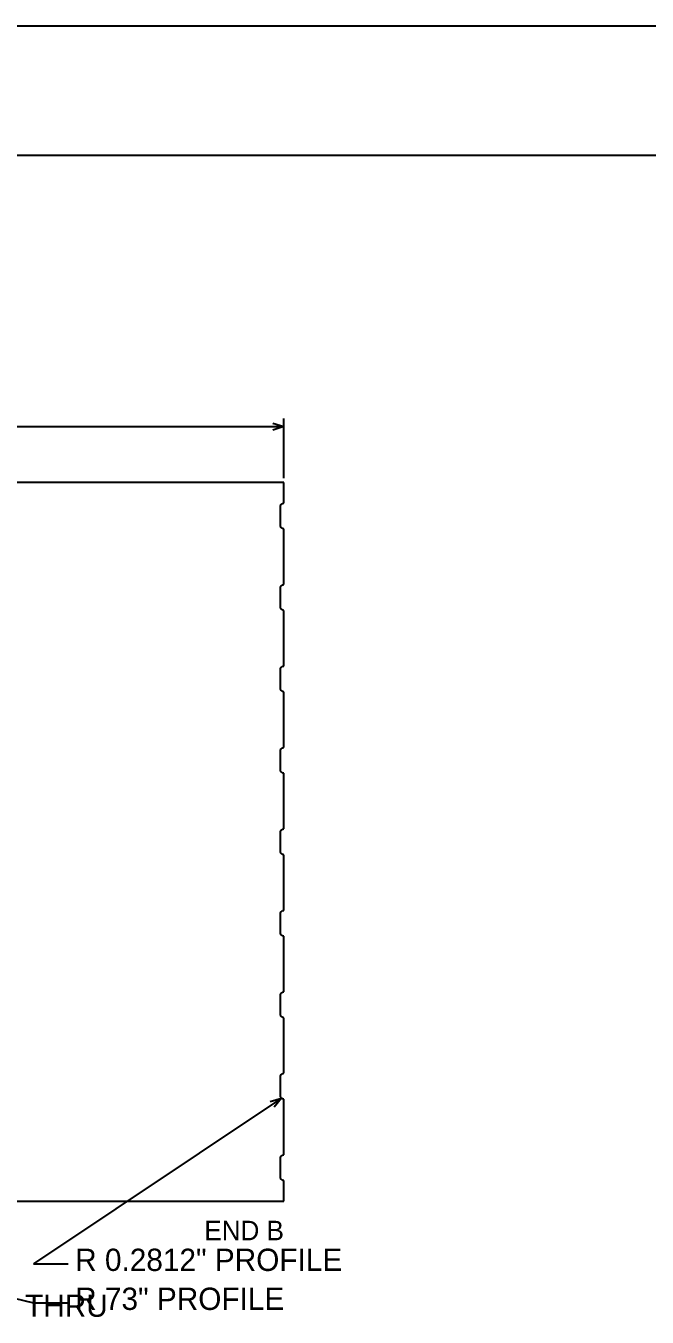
# Model space of a CAD drawing. Header units: inches. Extents: x 4 to 268, y 4 to 172.
# Drawn here: x 76.7 to 126.3, y 69.2 to 172.2 of the extents above; entities that cross this region are included whole.
import ezdxf
from ezdxf.enums import TextEntityAlignment as Align

# ---------------------------------------------------------------- set-up
doc = ezdxf.new("R2010")
doc.units = ezdxf.units.IN
doc.header["$MEASUREMENT"] = 0

msp = doc.modelspace()

# ---------------------------------------------------------------- linework, layer by layer
at = {"layer": 'ANNOTATION'}
for p, q in [((31.6, 140.24), (97.29, 140.24)), ((96.4, 140.51), (97.29, 140.24)), ((97.29, 140.24), (96.4, 139.96)), ((97.29, 136.13), (97.29, 140.9)), ((97.09, 86.66), (77.29, 73.43)), ((96.2, 86.4), (97.09, 86.66)), ((97.09, 86.66), (96.5, 85.94)), ((31.66, 81.27), (77.29, 70.32)), ((77.29, 73.43), (80.07, 73.43)), ((77.29, 70.32), (80.07, 70.32))]:
    msp.add_line(p, q, dxfattribs=at)
at = {"layer": 'OUTLINE'}
for p, q in [((3.78, 172.22), (268.22, 172.22)), ((3.78, 161.89), (268.22, 161.89)), ((97.29, 135.79), (31.82, 135.79)), ((97.29, 134.14), (97.29, 135.79)), ((97.02, 133.95), (97.02, 133.96)), ((97.02, 133.96), (97.03, 133.96)), ((97.03, 133.98), (97.04, 133.99)), ((97.03, 133.97), (97.03, 133.98)), ((97.03, 133.98), (97.03, 133.98)), ((97.03, 133.96), (97.03, 133.97)), ((97.04, 134), (97.05, 134.01)), ((97.04, 133.99), (97.04, 134)), ((97.04, 133.99), (97.04, 133.99)), ((97.05, 134.01), (97.05, 134.02)), ((97.05, 134.02), (97.06, 134.02)), ((97.05, 134.01), (97.05, 134.01)), ((97.06, 134.02), (97.06, 134.03)), ((97.06, 134.03), (97.07, 134.03)), ((97.07, 134.03), (97.07, 134.04)), ((97.07, 134.04), (97.08, 134.04)), ((97.08, 134.05), (97.08, 134.06)), ((97.08, 134.06), (97.09, 134.06)), ((97.08, 134.04), (97.08, 134.05)), ((97.09, 134.06), (97.1, 134.07)), ((97.09, 134.06), (97.09, 134.06)), ((97.1, 134.07), (97.11, 134.08)), ((97.1, 134.07), (97.1, 134.07)), ((97.11, 134.08), (97.12, 134.08)), ((97.12, 134.08), (97.12, 134.09)), ((97.12, 134.09), (97.13, 134.09)), ((97.13, 134.09), (97.14, 134.1)), ((97.13, 134.09), (97.13, 134.09)), ((97.14, 134.1), (97.15, 134.11)), ((97.14, 134.1), (97.14, 134.1)), ((97.15, 134.11), (97.16, 134.11)), ((97.16, 134.11), (97.17, 134.12)), ((97.16, 134.11), (97.16, 134.11)), ((97.17, 134.12), (97.17, 134.12)), ((97.17, 134.12), (97.18, 134.12)), ((97.18, 134.12), (97.19, 134.12)), ((97.19, 134.12), (97.19, 134.13)), ((97.19, 134.13), (97.2, 134.13)), ((97.2, 134.13), (97.21, 134.13)), ((97.21, 134.13), (97.21, 134.13)), ((97.21, 134.13), (97.22, 134.13)), ((97.22, 134.13), (97.23, 134.14)), ((97.23, 134.14), (97.23, 134.14)), ((97.23, 134.14), (97.24, 134.14)), ((97.24, 134.14), (97.25, 134.14)), ((97.25, 134.14), (97.25, 134.14)), ((97.25, 134.14), (97.26, 134.14)), ((97.26, 134.14), (97.27, 134.14)), ((97.27, 134.14), (97.27, 134.14)), ((97.27, 134.14), (97.28, 134.14)), ((97.28, 134.14), (97.29, 134.14)), ((97.01, 133.92), (97.02, 133.93)), ((97.01, 133.91), (97.01, 133.92)), ((97.01, 133.92), (97.01, 133.92)), ((97.01, 133.9), (97.01, 133.91)), ((97.01, 133.89), (97.01, 133.9)), ((97.01, 133.9), (97.01, 133.9)), ((97.01, 133.88), (97.01, 133.89)), ((97.01, 133.87), (97.01, 133.88)), ((97.01, 133.86), (97.01, 133.87)), ((97.01, 133.87), (97.01, 133.87)), ((97.01, 132.36), (97.01, 133.86)), ((97.02, 133.94), (97.02, 133.95)), ((97.02, 133.93), (97.02, 133.94)), ((97.02, 133.94), (97.02, 133.94)), ((97.01, 132.35), (97.01, 132.36)), ((97.01, 132.34), (97.01, 132.35)), ((97.01, 132.35), (97.01, 132.35)), ((97.01, 132.33), (97.01, 132.34)), ((97.01, 132.32), (97.01, 132.33)), ((97.01, 132.33), (97.01, 132.33)), ((97.01, 132.31), (97.01, 132.32)), ((97.01, 132.3), (97.01, 132.31)), ((97.01, 132.31), (97.01, 132.31)), ((97.02, 132.29), (97.01, 132.3)), ((97.02, 132.28), (97.02, 132.29)), ((97.02, 132.29), (97.02, 132.29)), ((97.02, 132.27), (97.02, 132.28)), ((97.03, 132.26), (97.02, 132.27)), ((97.02, 132.27), (97.02, 132.27)), ((97.03, 132.25), (97.03, 132.26)), ((97.03, 132.24), (97.03, 132.25)), ((97.03, 132.25), (97.03, 132.25)), ((97.04, 132.23), (97.03, 132.24)), ((97.04, 132.22), (97.04, 132.23)), ((97.04, 132.23), (97.04, 132.23)), ((97.05, 132.22), (97.04, 132.22)), ((97.05, 132.21), (97.05, 132.22)), ((97.05, 132.2), (97.05, 132.21)), ((97.06, 132.2), (97.05, 132.2)), ((97.06, 132.19), (97.06, 132.2)), ((97.07, 132.19), (97.06, 132.19)), ((97.07, 132.18), (97.07, 132.19)), ((97.08, 132.18), (97.07, 132.18)), ((97.08, 132.17), (97.08, 132.18)), ((97.09, 132.16), (97.08, 132.17)), ((97.08, 132.17), (97.08, 132.17)), ((97.1, 132.15), (97.09, 132.16)), ((97.09, 132.16), (97.09, 132.16)), ((97.11, 132.14), (97.1, 132.15)), ((97.1, 132.15), (97.1, 132.15)), ((97.12, 132.14), (97.11, 132.14)), ((97.13, 132.13), (97.12, 132.14)), ((97.12, 132.14), (97.12, 132.14)), ((97.14, 132.12), (97.13, 132.13)), ((97.13, 132.13), (97.13, 132.13)), ((97.15, 132.12), (97.14, 132.12)), ((97.14, 132.12), (97.14, 132.12)), ((97.16, 132.11), (97.15, 132.12)), ((97.17, 132.11), (97.16, 132.11)), ((97.16, 132.11), (97.16, 132.11)), ((97.17, 132.1), (97.17, 132.11)), ((97.18, 132.1), (97.17, 132.1)), ((97.19, 132.1), (97.18, 132.1)), ((97.2, 132.09), (97.19, 132.1)), ((97.19, 132.1), (97.19, 132.1)), ((97.21, 132.09), (97.2, 132.09)), ((97.22, 132.09), (97.21, 132.09)), ((97.21, 132.09), (97.21, 132.09)), ((97.23, 132.09), (97.22, 132.09)), ((97.24, 132.08), (97.23, 132.09)), ((97.23, 132.09), (97.23, 132.09)), ((97.25, 132.08), (97.24, 132.08)), ((97.26, 132.08), (97.25, 132.08)), ((97.25, 132.08), (97.25, 132.08)), ((97.27, 132.08), (97.26, 132.08)), ((97.28, 132.08), (97.27, 132.08)), ((97.27, 132.08), (97.27, 132.08)), ((97.29, 132.08), (97.28, 132.08)), ((97.29, 127.64), (97.29, 132.08)), ((97.01, 127.42), (97.02, 127.43)), ((97.01, 127.41), (97.01, 127.42)), ((97.01, 127.42), (97.01, 127.42)), ((97.01, 127.4), (97.01, 127.41)), ((97.01, 127.39), (97.01, 127.4)), ((97.01, 127.4), (97.01, 127.4)), ((97.01, 127.38), (97.01, 127.39)), ((97.01, 127.37), (97.01, 127.38)), ((97.01, 127.36), (97.01, 127.37)), ((97.01, 127.37), (97.01, 127.37)), ((97.01, 125.86), (97.01, 127.36)), ((97.02, 127.45), (97.02, 127.46)), ((97.02, 127.46), (97.03, 127.46)), ((97.02, 127.44), (97.02, 127.45)), ((97.02, 127.43), (97.02, 127.44)), ((97.02, 127.44), (97.02, 127.44)), ((97.03, 127.48), (97.04, 127.49)), ((97.03, 127.47), (97.03, 127.48)), ((97.03, 127.48), (97.03, 127.48)), ((97.03, 127.46), (97.03, 127.47)), ((97.04, 127.5), (97.05, 127.51)), ((97.04, 127.49), (97.04, 127.5)), ((97.04, 127.49), (97.04, 127.49)), ((97.05, 127.51), (97.05, 127.52)), ((97.05, 127.52), (97.06, 127.52)), ((97.05, 127.51), (97.05, 127.51)), ((97.06, 127.52), (97.06, 127.53)), ((97.06, 127.53), (97.07, 127.53)), ((97.07, 127.53), (97.07, 127.54)), ((97.07, 127.54), (97.08, 127.54)), ((97.08, 127.55), (97.08, 127.56)), ((97.08, 127.56), (97.09, 127.56)), ((97.08, 127.54), (97.08, 127.55)), ((97.09, 127.56), (97.1, 127.57)), ((97.09, 127.56), (97.09, 127.56)), ((97.1, 127.57), (97.11, 127.58)), ((97.1, 127.57), (97.1, 127.57)), ((97.11, 127.58), (97.12, 127.58)), ((97.12, 127.58), (97.12, 127.59)), ((97.12, 127.59), (97.13, 127.59)), ((97.13, 127.59), (97.14, 127.6)), ((97.13, 127.59), (97.13, 127.59)), ((97.14, 127.6), (97.15, 127.61)), ((97.14, 127.6), (97.14, 127.6)), ((97.15, 127.61), (97.16, 127.61)), ((97.16, 127.61), (97.17, 127.62)), ((97.16, 127.61), (97.16, 127.61)), ((97.17, 127.62), (97.17, 127.62)), ((97.17, 127.62), (97.18, 127.62)), ((97.18, 127.62), (97.19, 127.62)), ((97.19, 127.62), (97.19, 127.63)), ((97.19, 127.63), (97.2, 127.63)), ((97.2, 127.63), (97.21, 127.63)), ((97.21, 127.63), (97.21, 127.63)), ((97.21, 127.63), (97.22, 127.63)), ((97.22, 127.63), (97.23, 127.64)), ((97.23, 127.64), (97.23, 127.64)), ((97.23, 127.64), (97.24, 127.64)), ((97.24, 127.64), (97.25, 127.64)), ((97.25, 127.64), (97.25, 127.64)), ((97.25, 127.64), (97.26, 127.64)), ((97.26, 127.64), (97.27, 127.64)), ((97.27, 127.64), (97.27, 127.64)), ((97.27, 127.64), (97.28, 127.64)), ((97.28, 127.64), (97.29, 127.64)), ((97.01, 125.85), (97.01, 125.86)), ((97.01, 125.84), (97.01, 125.85)), ((97.01, 125.85), (97.01, 125.85)), ((97.01, 125.83), (97.01, 125.84)), ((97.01, 125.82), (97.01, 125.83)), ((97.01, 125.83), (97.01, 125.83)), ((97.01, 125.81), (97.01, 125.82)), ((97.01, 125.8), (97.01, 125.81)), ((97.01, 125.81), (97.01, 125.81)), ((97.02, 125.79), (97.01, 125.8)), ((97.02, 125.78), (97.02, 125.79)), ((97.02, 125.79), (97.02, 125.79)), ((97.02, 125.77), (97.02, 125.78)), ((97.03, 125.76), (97.02, 125.77)), ((97.02, 125.77), (97.02, 125.77)), ((97.03, 125.75), (97.03, 125.76)), ((97.03, 125.74), (97.03, 125.75)), ((97.03, 125.75), (97.03, 125.75)), ((97.04, 125.73), (97.03, 125.74)), ((97.04, 125.72), (97.04, 125.73)), ((97.04, 125.73), (97.04, 125.73)), ((97.05, 125.72), (97.04, 125.72)), ((97.05, 125.71), (97.05, 125.72)), ((97.05, 125.7), (97.05, 125.71)), ((97.06, 125.7), (97.05, 125.7)), ((97.06, 125.69), (97.06, 125.7)), ((97.07, 125.69), (97.06, 125.69)), ((97.07, 125.68), (97.07, 125.69)), ((97.08, 125.68), (97.07, 125.68)), ((97.08, 125.67), (97.08, 125.68)), ((97.09, 125.66), (97.08, 125.67)), ((97.08, 125.67), (97.08, 125.67)), ((97.1, 125.65), (97.09, 125.66)), ((97.09, 125.66), (97.09, 125.66)), ((97.11, 125.64), (97.1, 125.65)), ((97.1, 125.65), (97.1, 125.65)), ((97.12, 125.64), (97.11, 125.64)), ((97.13, 125.63), (97.12, 125.64)), ((97.12, 125.64), (97.12, 125.64)), ((97.14, 125.62), (97.13, 125.63)), ((97.13, 125.63), (97.13, 125.63)), ((97.15, 125.62), (97.14, 125.62)), ((97.14, 125.62), (97.14, 125.62)), ((97.16, 125.61), (97.15, 125.62)), ((97.17, 125.61), (97.16, 125.61)), ((97.16, 125.61), (97.16, 125.61)), ((97.17, 125.6), (97.17, 125.61)), ((97.18, 125.6), (97.17, 125.6)), ((97.19, 125.6), (97.18, 125.6)), ((97.2, 125.59), (97.19, 125.6)), ((97.19, 125.6), (97.19, 125.6)), ((97.21, 125.59), (97.2, 125.59)), ((97.22, 125.59), (97.21, 125.59)), ((97.21, 125.59), (97.21, 125.59)), ((97.23, 125.59), (97.22, 125.59)), ((97.24, 125.58), (97.23, 125.59)), ((97.23, 125.59), (97.23, 125.59)), ((97.25, 125.58), (97.24, 125.58)), ((97.26, 125.58), (97.25, 125.58)), ((97.25, 125.58), (97.25, 125.58)), ((97.27, 125.58), (97.26, 125.58)), ((97.28, 125.58), (97.27, 125.58)), ((97.27, 125.58), (97.27, 125.58)), ((97.29, 125.58), (97.28, 125.58)), ((97.29, 121.14), (97.29, 125.58)), ((97.01, 120.92), (97.02, 120.93)), ((97.01, 120.91), (97.01, 120.92)), ((97.01, 120.92), (97.01, 120.92)), ((97.01, 120.9), (97.01, 120.91)), ((97.01, 120.89), (97.01, 120.9)), ((97.01, 120.9), (97.01, 120.9)), ((97.01, 120.88), (97.01, 120.89)), ((97.01, 120.87), (97.01, 120.88)), ((97.01, 120.86), (97.01, 120.87)), ((97.01, 120.87), (97.01, 120.87)), ((97.01, 119.36), (97.01, 120.86)), ((97.02, 120.95), (97.02, 120.96)), ((97.02, 120.96), (97.03, 120.96)), ((97.02, 120.94), (97.02, 120.95)), ((97.02, 120.93), (97.02, 120.94)), ((97.02, 120.94), (97.02, 120.94)), ((97.03, 120.98), (97.04, 120.99)), ((97.03, 120.97), (97.03, 120.98)), ((97.03, 120.98), (97.03, 120.98)), ((97.03, 120.96), (97.03, 120.97)), ((97.04, 121), (97.05, 121.01)), ((97.04, 120.99), (97.04, 121)), ((97.04, 120.99), (97.04, 120.99)), ((97.05, 121.01), (97.05, 121.02)), ((97.05, 121.02), (97.06, 121.02)), ((97.05, 121.01), (97.05, 121.01)), ((97.06, 121.02), (97.06, 121.03)), ((97.06, 121.03), (97.07, 121.03)), ((97.07, 121.03), (97.07, 121.04)), ((97.07, 121.04), (97.08, 121.04)), ((97.08, 121.05), (97.08, 121.06)), ((97.08, 121.06), (97.09, 121.06)), ((97.08, 121.04), (97.08, 121.05)), ((97.09, 121.06), (97.1, 121.07)), ((97.09, 121.06), (97.09, 121.06)), ((97.1, 121.07), (97.11, 121.08)), ((97.1, 121.07), (97.1, 121.07)), ((97.11, 121.08), (97.12, 121.08)), ((97.12, 121.08), (97.12, 121.09)), ((97.12, 121.09), (97.13, 121.09)), ((97.13, 121.09), (97.14, 121.1)), ((97.13, 121.09), (97.13, 121.09)), ((97.14, 121.1), (97.15, 121.11)), ((97.14, 121.1), (97.14, 121.1)), ((97.15, 121.11), (97.16, 121.11)), ((97.16, 121.11), (97.17, 121.12)), ((97.16, 121.11), (97.16, 121.11)), ((97.17, 121.12), (97.17, 121.12)), ((97.17, 121.12), (97.18, 121.12)), ((97.18, 121.12), (97.19, 121.12)), ((97.19, 121.12), (97.19, 121.13)), ((97.19, 121.13), (97.2, 121.13)), ((97.2, 121.13), (97.21, 121.13)), ((97.21, 121.13), (97.21, 121.13)), ((97.21, 121.13), (97.22, 121.13)), ((97.22, 121.13), (97.23, 121.14)), ((97.23, 121.14), (97.23, 121.14)), ((97.23, 121.14), (97.24, 121.14)), ((97.24, 121.14), (97.25, 121.14)), ((97.25, 121.14), (97.25, 121.14)), ((97.25, 121.14), (97.26, 121.14)), ((97.26, 121.14), (97.27, 121.14)), ((97.27, 121.14), (97.27, 121.14)), ((97.27, 121.14), (97.28, 121.14)), ((97.28, 121.14), (97.29, 121.14)), ((97.01, 119.35), (97.01, 119.36)), ((97.01, 119.34), (97.01, 119.35)), ((97.01, 119.35), (97.01, 119.35)), ((97.01, 119.33), (97.01, 119.34)), ((97.01, 119.32), (97.01, 119.33)), ((97.01, 119.33), (97.01, 119.33)), ((97.01, 119.31), (97.01, 119.32)), ((97.01, 119.3), (97.01, 119.31)), ((97.01, 119.31), (97.01, 119.31)), ((97.02, 119.29), (97.01, 119.3)), ((97.02, 119.28), (97.02, 119.29)), ((97.02, 119.29), (97.02, 119.29)), ((97.02, 119.27), (97.02, 119.28)), ((97.03, 119.26), (97.02, 119.27)), ((97.02, 119.27), (97.02, 119.27)), ((97.03, 119.25), (97.03, 119.26)), ((97.03, 119.24), (97.03, 119.25)), ((97.03, 119.25), (97.03, 119.25)), ((97.04, 119.23), (97.03, 119.24)), ((97.04, 119.22), (97.04, 119.23)), ((97.04, 119.23), (97.04, 119.23)), ((97.05, 119.22), (97.04, 119.22)), ((97.05, 119.21), (97.05, 119.22)), ((97.05, 119.2), (97.05, 119.21)), ((97.06, 119.2), (97.05, 119.2)), ((97.06, 119.19), (97.06, 119.2)), ((97.07, 119.19), (97.06, 119.19)), ((97.07, 119.18), (97.07, 119.19)), ((97.08, 119.18), (97.07, 119.18)), ((97.08, 119.17), (97.08, 119.18)), ((97.09, 119.16), (97.08, 119.17)), ((97.08, 119.17), (97.08, 119.17)), ((97.1, 119.15), (97.09, 119.16)), ((97.09, 119.16), (97.09, 119.16)), ((97.11, 119.14), (97.1, 119.15)), ((97.1, 119.15), (97.1, 119.15)), ((97.12, 119.14), (97.11, 119.14)), ((97.13, 119.13), (97.12, 119.14)), ((97.12, 119.14), (97.12, 119.14)), ((97.14, 119.12), (97.13, 119.13)), ((97.13, 119.13), (97.13, 119.13)), ((97.15, 119.12), (97.14, 119.12)), ((97.14, 119.12), (97.14, 119.12)), ((97.16, 119.11), (97.15, 119.12)), ((97.17, 119.11), (97.16, 119.11)), ((97.16, 119.11), (97.16, 119.11)), ((97.17, 119.1), (97.17, 119.11)), ((97.18, 119.1), (97.17, 119.1)), ((97.19, 119.1), (97.18, 119.1)), ((97.2, 119.09), (97.19, 119.1)), ((97.19, 119.1), (97.19, 119.1)), ((97.21, 119.09), (97.2, 119.09)), ((97.22, 119.09), (97.21, 119.09)), ((97.21, 119.09), (97.21, 119.09)), ((97.23, 119.09), (97.22, 119.09)), ((97.24, 119.08), (97.23, 119.09)), ((97.23, 119.09), (97.23, 119.09)), ((97.25, 119.08), (97.24, 119.08)), ((97.26, 119.08), (97.25, 119.08)), ((97.25, 119.08), (97.25, 119.08)), ((97.27, 119.08), (97.26, 119.08)), ((97.28, 119.08), (97.27, 119.08)), ((97.27, 119.08), (97.27, 119.08)), ((97.29, 119.08), (97.28, 119.08)), ((97.29, 114.64), (97.29, 119.08)), ((97.01, 114.42), (97.02, 114.43)), ((97.01, 114.41), (97.01, 114.42)), ((97.01, 114.42), (97.01, 114.42)), ((97.01, 114.4), (97.01, 114.41)), ((97.01, 114.39), (97.01, 114.4)), ((97.01, 114.4), (97.01, 114.4)), ((97.01, 114.38), (97.01, 114.39)), ((97.01, 114.37), (97.01, 114.38)), ((97.01, 114.37), (97.01, 114.37)), ((97.02, 114.45), (97.02, 114.46)), ((97.02, 114.46), (97.03, 114.46)), ((97.02, 114.44), (97.02, 114.45)), ((97.02, 114.43), (97.02, 114.44)), ((97.02, 114.44), (97.02, 114.44)), ((97.03, 114.48), (97.04, 114.49)), ((97.03, 114.47), (97.03, 114.48)), ((97.03, 114.48), (97.03, 114.48)), ((97.03, 114.46), (97.03, 114.47)), ((97.04, 114.5), (97.05, 114.51)), ((97.04, 114.49), (97.04, 114.5)), ((97.04, 114.49), (97.04, 114.49)), ((97.05, 114.51), (97.05, 114.52)), ((97.05, 114.52), (97.06, 114.52)), ((97.05, 114.51), (97.05, 114.51)), ((97.06, 114.52), (97.06, 114.53)), ((97.06, 114.53), (97.07, 114.53)), ((97.07, 114.53), (97.07, 114.54)), ((97.07, 114.54), (97.08, 114.54)), ((97.08, 114.55), (97.08, 114.56)), ((97.08, 114.56), (97.09, 114.56)), ((97.08, 114.54), (97.08, 114.55)), ((97.09, 114.56), (97.1, 114.57)), ((97.09, 114.56), (97.09, 114.56)), ((97.1, 114.57), (97.11, 114.58)), ((97.1, 114.57), (97.1, 114.57)), ((97.11, 114.58), (97.12, 114.58)), ((97.12, 114.58), (97.12, 114.59)), ((97.12, 114.59), (97.13, 114.59)), ((97.13, 114.59), (97.14, 114.6)), ((97.13, 114.59), (97.13, 114.59)), ((97.14, 114.6), (97.15, 114.61)), ((97.14, 114.6), (97.14, 114.6)), ((97.15, 114.61), (97.16, 114.61)), ((97.16, 114.61), (97.17, 114.62)), ((97.16, 114.61), (97.16, 114.61)), ((97.17, 114.62), (97.17, 114.62)), ((97.17, 114.62), (97.18, 114.62)), ((97.18, 114.62), (97.19, 114.62)), ((97.19, 114.62), (97.19, 114.63)), ((97.19, 114.63), (97.2, 114.63)), ((97.2, 114.63), (97.21, 114.63)), ((97.21, 114.63), (97.21, 114.63)), ((97.21, 114.63), (97.22, 114.63)), ((97.22, 114.63), (97.23, 114.64)), ((97.23, 114.64), (97.23, 114.64)), ((97.23, 114.64), (97.24, 114.64)), ((97.24, 114.64), (97.25, 114.64)), ((97.25, 114.64), (97.25, 114.64)), ((97.25, 114.64), (97.26, 114.64)), ((97.26, 114.64), (97.27, 114.64)), ((97.27, 114.64), (97.27, 114.64)), ((97.27, 114.64), (97.28, 114.64)), ((97.28, 114.64), (97.29, 114.64)), ((97.01, 114.36), (97.01, 114.37)), ((97.01, 112.86), (97.01, 114.36)), ((97.01, 112.85), (97.01, 112.86)), ((97.01, 112.84), (97.01, 112.85)), ((97.01, 112.85), (97.01, 112.85)), ((97.01, 112.83), (97.01, 112.84)), ((97.01, 112.82), (97.01, 112.83)), ((97.01, 112.83), (97.01, 112.83)), ((97.01, 112.81), (97.01, 112.82)), ((97.01, 112.8), (97.01, 112.81)), ((97.01, 112.81), (97.01, 112.81)), ((97.02, 112.79), (97.01, 112.8)), ((97.02, 112.78), (97.02, 112.79)), ((97.02, 112.79), (97.02, 112.79)), ((97.02, 112.77), (97.02, 112.78)), ((97.03, 112.76), (97.02, 112.77)), ((97.02, 112.77), (97.02, 112.77)), ((97.03, 112.75), (97.03, 112.76)), ((97.03, 112.74), (97.03, 112.75)), ((97.03, 112.75), (97.03, 112.75)), ((97.04, 112.73), (97.03, 112.74)), ((97.04, 112.72), (97.04, 112.73)), ((97.04, 112.73), (97.04, 112.73)), ((97.05, 112.72), (97.04, 112.72)), ((97.05, 112.71), (97.05, 112.72)), ((97.05, 112.7), (97.05, 112.71)), ((97.06, 112.7), (97.05, 112.7)), ((97.06, 112.69), (97.06, 112.7)), ((97.07, 112.69), (97.06, 112.69)), ((97.07, 112.68), (97.07, 112.69)), ((97.08, 112.68), (97.07, 112.68)), ((97.08, 112.67), (97.08, 112.68)), ((97.09, 112.66), (97.08, 112.67)), ((97.08, 112.67), (97.08, 112.67)), ((97.1, 112.65), (97.09, 112.66)), ((97.09, 112.66), (97.09, 112.66)), ((97.11, 112.64), (97.1, 112.65)), ((97.1, 112.65), (97.1, 112.65)), ((97.12, 112.64), (97.11, 112.64)), ((97.13, 112.63), (97.12, 112.64)), ((97.12, 112.64), (97.12, 112.64)), ((97.14, 112.62), (97.13, 112.63)), ((97.13, 112.63), (97.13, 112.63)), ((97.15, 112.62), (97.14, 112.62)), ((97.14, 112.62), (97.14, 112.62)), ((97.16, 112.61), (97.15, 112.62)), ((97.17, 112.61), (97.16, 112.61)), ((97.16, 112.61), (97.16, 112.61)), ((97.17, 112.6), (97.17, 112.61)), ((97.18, 112.6), (97.17, 112.6)), ((97.19, 112.6), (97.18, 112.6)), ((97.2, 112.59), (97.19, 112.6)), ((97.19, 112.6), (97.19, 112.6)), ((97.21, 112.59), (97.2, 112.59)), ((97.22, 112.59), (97.21, 112.59)), ((97.21, 112.59), (97.21, 112.59)), ((97.23, 112.59), (97.22, 112.59)), ((97.24, 112.58), (97.23, 112.59)), ((97.23, 112.59), (97.23, 112.59)), ((97.25, 112.58), (97.24, 112.58)), ((97.26, 112.58), (97.25, 112.58)), ((97.25, 112.58), (97.25, 112.58)), ((97.27, 112.58), (97.26, 112.58)), ((97.28, 112.58), (97.27, 112.58)), ((97.27, 112.58), (97.27, 112.58)), ((97.29, 112.58), (97.28, 112.58)), ((97.29, 108.14), (97.29, 112.58)), ((97.01, 107.92), (97.02, 107.93)), ((97.01, 107.91), (97.01, 107.92)), ((97.01, 107.92), (97.01, 107.92)), ((97.01, 107.9), (97.01, 107.91)), ((97.01, 107.89), (97.01, 107.9)), ((97.01, 107.9), (97.01, 107.9)), ((97.01, 107.88), (97.01, 107.89)), ((97.01, 107.87), (97.01, 107.88)), ((97.01, 107.86), (97.01, 107.87)), ((97.01, 107.87), (97.01, 107.87)), ((97.01, 106.36), (97.01, 107.86)), ((97.02, 107.95), (97.02, 107.96)), ((97.02, 107.96), (97.03, 107.96)), ((97.02, 107.94), (97.02, 107.95)), ((97.02, 107.93), (97.02, 107.94)), ((97.02, 107.94), (97.02, 107.94)), ((97.03, 107.98), (97.04, 107.99)), ((97.03, 107.97), (97.03, 107.98)), ((97.03, 107.98), (97.03, 107.98)), ((97.03, 107.96), (97.03, 107.97)), ((97.04, 108), (97.05, 108.01)), ((97.04, 107.99), (97.04, 108)), ((97.04, 107.99), (97.04, 107.99)), ((97.05, 108.01), (97.05, 108.02)), ((97.05, 108.02), (97.06, 108.02)), ((97.05, 108.01), (97.05, 108.01)), ((97.06, 108.02), (97.06, 108.03)), ((97.06, 108.03), (97.07, 108.03)), ((97.07, 108.03), (97.07, 108.04)), ((97.07, 108.04), (97.08, 108.04)), ((97.08, 108.05), (97.08, 108.06)), ((97.08, 108.06), (97.09, 108.06)), ((97.08, 108.04), (97.08, 108.05)), ((97.09, 108.06), (97.1, 108.07)), ((97.09, 108.06), (97.09, 108.06)), ((97.1, 108.07), (97.11, 108.08)), ((97.1, 108.07), (97.1, 108.07)), ((97.11, 108.08), (97.12, 108.08)), ((97.12, 108.08), (97.12, 108.09)), ((97.12, 108.09), (97.13, 108.09)), ((97.13, 108.09), (97.14, 108.1)), ((97.13, 108.09), (97.13, 108.09)), ((97.14, 108.1), (97.15, 108.11)), ((97.14, 108.1), (97.14, 108.1)), ((97.15, 108.11), (97.16, 108.11)), ((97.16, 108.11), (97.17, 108.12)), ((97.16, 108.11), (97.16, 108.11)), ((97.17, 108.12), (97.17, 108.12)), ((97.17, 108.12), (97.18, 108.12)), ((97.18, 108.12), (97.19, 108.12)), ((97.19, 108.12), (97.19, 108.13)), ((97.19, 108.13), (97.2, 108.13)), ((97.2, 108.13), (97.21, 108.13)), ((97.21, 108.13), (97.21, 108.13)), ((97.21, 108.13), (97.22, 108.13)), ((97.22, 108.13), (97.23, 108.14)), ((97.23, 108.14), (97.23, 108.14)), ((97.23, 108.14), (97.24, 108.14)), ((97.24, 108.14), (97.25, 108.14)), ((97.25, 108.14), (97.25, 108.14)), ((97.25, 108.14), (97.26, 108.14)), ((97.26, 108.14), (97.27, 108.14)), ((97.27, 108.14), (97.27, 108.14)), ((97.27, 108.14), (97.28, 108.14)), ((97.28, 108.14), (97.29, 108.14)), ((97.01, 106.35), (97.01, 106.36)), ((97.01, 106.34), (97.01, 106.35)), ((97.01, 106.35), (97.01, 106.35)), ((97.01, 106.33), (97.01, 106.34)), ((97.01, 106.32), (97.01, 106.33)), ((97.01, 106.33), (97.01, 106.33)), ((97.01, 106.31), (97.01, 106.32)), ((97.01, 106.3), (97.01, 106.31)), ((97.01, 106.31), (97.01, 106.31)), ((97.02, 106.29), (97.01, 106.3)), ((97.02, 106.28), (97.02, 106.29)), ((97.02, 106.29), (97.02, 106.29)), ((97.02, 106.27), (97.02, 106.28)), ((97.03, 106.26), (97.02, 106.27)), ((97.02, 106.27), (97.02, 106.27)), ((97.03, 106.25), (97.03, 106.26)), ((97.03, 106.24), (97.03, 106.25)), ((97.03, 106.25), (97.03, 106.25)), ((97.04, 106.23), (97.03, 106.24)), ((97.04, 106.22), (97.04, 106.23)), ((97.04, 106.23), (97.04, 106.23)), ((97.05, 106.22), (97.04, 106.22)), ((97.05, 106.21), (97.05, 106.22)), ((97.05, 106.2), (97.05, 106.21)), ((97.06, 106.2), (97.05, 106.2)), ((97.06, 106.19), (97.06, 106.2)), ((97.07, 106.19), (97.06, 106.19)), ((97.07, 106.18), (97.07, 106.19)), ((97.08, 106.18), (97.07, 106.18)), ((97.08, 106.17), (97.08, 106.18)), ((97.09, 106.16), (97.08, 106.17)), ((97.08, 106.17), (97.08, 106.17)), ((97.1, 106.15), (97.09, 106.16)), ((97.09, 106.16), (97.09, 106.16)), ((97.11, 106.14), (97.1, 106.15)), ((97.1, 106.15), (97.1, 106.15)), ((97.12, 106.14), (97.11, 106.14)), ((97.13, 106.13), (97.12, 106.14)), ((97.12, 106.14), (97.12, 106.14)), ((97.14, 106.12), (97.13, 106.13)), ((97.13, 106.13), (97.13, 106.13)), ((97.15, 106.12), (97.14, 106.12)), ((97.14, 106.12), (97.14, 106.12)), ((97.16, 106.11), (97.15, 106.12)), ((97.17, 106.11), (97.16, 106.11)), ((97.16, 106.11), (97.16, 106.11)), ((97.17, 106.1), (97.17, 106.11)), ((97.18, 106.1), (97.17, 106.1)), ((97.19, 106.1), (97.18, 106.1)), ((97.2, 106.09), (97.19, 106.1)), ((97.19, 106.1), (97.19, 106.1)), ((97.21, 106.09), (97.2, 106.09)), ((97.22, 106.09), (97.21, 106.09)), ((97.21, 106.09), (97.21, 106.09)), ((97.23, 106.09), (97.22, 106.09)), ((97.24, 106.08), (97.23, 106.09)), ((97.23, 106.09), (97.23, 106.09)), ((97.25, 106.08), (97.24, 106.08)), ((97.26, 106.08), (97.25, 106.08)), ((97.25, 106.08), (97.25, 106.08)), ((97.27, 106.08), (97.26, 106.08)), ((97.28, 106.08), (97.27, 106.08)), ((97.27, 106.08), (97.27, 106.08)), ((97.29, 106.08), (97.28, 106.08)), ((97.29, 101.64), (97.29, 106.08)), ((97.01, 101.42), (97.02, 101.43)), ((97.01, 101.41), (97.01, 101.42)), ((97.01, 101.42), (97.01, 101.42)), ((97.01, 101.4), (97.01, 101.41)), ((97.01, 101.39), (97.01, 101.4)), ((97.01, 101.4), (97.01, 101.4)), ((97.01, 101.38), (97.01, 101.39)), ((97.01, 101.37), (97.01, 101.38)), ((97.01, 101.36), (97.01, 101.37)), ((97.01, 101.37), (97.01, 101.37)), ((97.01, 99.86), (97.01, 101.36)), ((97.02, 101.45), (97.02, 101.46)), ((97.02, 101.46), (97.03, 101.46)), ((97.02, 101.44), (97.02, 101.45)), ((97.02, 101.43), (97.02, 101.44)), ((97.02, 101.44), (97.02, 101.44)), ((97.03, 101.48), (97.04, 101.49)), ((97.03, 101.47), (97.03, 101.48)), ((97.03, 101.48), (97.03, 101.48)), ((97.03, 101.46), (97.03, 101.47)), ((97.04, 101.5), (97.05, 101.51)), ((97.04, 101.49), (97.04, 101.5)), ((97.04, 101.49), (97.04, 101.49)), ((97.05, 101.51), (97.05, 101.52)), ((97.05, 101.52), (97.06, 101.52)), ((97.05, 101.51), (97.05, 101.51)), ((97.06, 101.52), (97.06, 101.53)), ((97.06, 101.53), (97.07, 101.53)), ((97.07, 101.53), (97.07, 101.54)), ((97.07, 101.54), (97.08, 101.54)), ((97.08, 101.55), (97.08, 101.56)), ((97.08, 101.56), (97.09, 101.56)), ((97.08, 101.54), (97.08, 101.55)), ((97.09, 101.56), (97.1, 101.57)), ((97.09, 101.56), (97.09, 101.56)), ((97.1, 101.57), (97.11, 101.58)), ((97.1, 101.57), (97.1, 101.57)), ((97.11, 101.58), (97.12, 101.58)), ((97.12, 101.58), (97.12, 101.59)), ((97.12, 101.59), (97.13, 101.59)), ((97.13, 101.59), (97.14, 101.6)), ((97.13, 101.59), (97.13, 101.59)), ((97.14, 101.6), (97.15, 101.61)), ((97.14, 101.6), (97.14, 101.6)), ((97.15, 101.61), (97.16, 101.61)), ((97.16, 101.61), (97.17, 101.62)), ((97.16, 101.61), (97.16, 101.61)), ((97.17, 101.62), (97.17, 101.62)), ((97.17, 101.62), (97.18, 101.62)), ((97.18, 101.62), (97.19, 101.62)), ((97.19, 101.62), (97.19, 101.63)), ((97.19, 101.63), (97.2, 101.63)), ((97.2, 101.63), (97.21, 101.63)), ((97.21, 101.63), (97.21, 101.63)), ((97.21, 101.63), (97.22, 101.63)), ((97.22, 101.63), (97.23, 101.64)), ((97.23, 101.64), (97.23, 101.64)), ((97.23, 101.64), (97.24, 101.64)), ((97.24, 101.64), (97.25, 101.64)), ((97.25, 101.64), (97.25, 101.64)), ((97.25, 101.64), (97.26, 101.64)), ((97.26, 101.64), (97.27, 101.64)), ((97.27, 101.64), (97.27, 101.64)), ((97.27, 101.64), (97.28, 101.64)), ((97.28, 101.64), (97.29, 101.64)), ((97.01, 99.85), (97.01, 99.86)), ((97.01, 99.84), (97.01, 99.85)), ((97.01, 99.85), (97.01, 99.85)), ((97.01, 99.83), (97.01, 99.84)), ((97.01, 99.82), (97.01, 99.83)), ((97.01, 99.83), (97.01, 99.83)), ((97.01, 99.81), (97.01, 99.82)), ((97.01, 99.8), (97.01, 99.81)), ((97.01, 99.81), (97.01, 99.81)), ((97.02, 99.79), (97.01, 99.8)), ((97.02, 99.78), (97.02, 99.79)), ((97.02, 99.79), (97.02, 99.79)), ((97.02, 99.77), (97.02, 99.78)), ((97.03, 99.76), (97.02, 99.77)), ((97.02, 99.77), (97.02, 99.77)), ((97.03, 99.75), (97.03, 99.76)), ((97.03, 99.74), (97.03, 99.75)), ((97.03, 99.75), (97.03, 99.75)), ((97.04, 99.73), (97.03, 99.74)), ((97.04, 99.72), (97.04, 99.73)), ((97.04, 99.73), (97.04, 99.73)), ((97.05, 99.72), (97.04, 99.72)), ((97.05, 99.71), (97.05, 99.72)), ((97.05, 99.7), (97.05, 99.71)), ((97.06, 99.7), (97.05, 99.7)), ((97.06, 99.69), (97.06, 99.7)), ((97.07, 99.69), (97.06, 99.69)), ((97.07, 99.68), (97.07, 99.69)), ((97.08, 99.68), (97.07, 99.68)), ((97.08, 99.67), (97.08, 99.68)), ((97.09, 99.66), (97.08, 99.67)), ((97.08, 99.67), (97.08, 99.67)), ((97.1, 99.65), (97.09, 99.66)), ((97.09, 99.66), (97.09, 99.66)), ((97.11, 99.64), (97.1, 99.65)), ((97.1, 99.65), (97.1, 99.65)), ((97.12, 99.64), (97.11, 99.64)), ((97.13, 99.63), (97.12, 99.64)), ((97.12, 99.64), (97.12, 99.64)), ((97.14, 99.62), (97.13, 99.63)), ((97.13, 99.63), (97.13, 99.63)), ((97.15, 99.62), (97.14, 99.62)), ((97.14, 99.62), (97.14, 99.62)), ((97.16, 99.61), (97.15, 99.62)), ((97.17, 99.61), (97.16, 99.61)), ((97.16, 99.61), (97.16, 99.61)), ((97.17, 99.6), (97.17, 99.61)), ((97.18, 99.6), (97.17, 99.6)), ((97.19, 99.6), (97.18, 99.6)), ((97.2, 99.59), (97.19, 99.6)), ((97.19, 99.6), (97.19, 99.6)), ((97.21, 99.59), (97.2, 99.59)), ((97.22, 99.59), (97.21, 99.59)), ((97.21, 99.59), (97.21, 99.59)), ((97.23, 99.59), (97.22, 99.59)), ((97.24, 99.58), (97.23, 99.59)), ((97.23, 99.59), (97.23, 99.59)), ((97.25, 99.58), (97.24, 99.58)), ((97.26, 99.58), (97.25, 99.58)), ((97.25, 99.58), (97.25, 99.58)), ((97.27, 99.58), (97.26, 99.58)), ((97.28, 99.58), (97.27, 99.58)), ((97.27, 99.58), (97.27, 99.58)), ((97.29, 99.58), (97.28, 99.58)), ((97.29, 95.14), (97.29, 99.58)), ((97.01, 94.92), (97.02, 94.93)), ((97.01, 94.91), (97.01, 94.92)), ((97.01, 94.92), (97.01, 94.92)), ((97.01, 94.9), (97.01, 94.91)), ((97.01, 94.89), (97.01, 94.9)), ((97.01, 94.9), (97.01, 94.9)), ((97.01, 94.88), (97.01, 94.89)), ((97.01, 94.87), (97.01, 94.88)), ((97.01, 94.86), (97.01, 94.87)), ((97.01, 94.87), (97.01, 94.87)), ((97.01, 93.36), (97.01, 94.86)), ((97.02, 94.95), (97.02, 94.96)), ((97.02, 94.96), (97.03, 94.96)), ((97.02, 94.94), (97.02, 94.95)), ((97.02, 94.93), (97.02, 94.94)), ((97.02, 94.94), (97.02, 94.94)), ((97.03, 94.98), (97.04, 94.99)), ((97.03, 94.97), (97.03, 94.98)), ((97.03, 94.98), (97.03, 94.98)), ((97.03, 94.96), (97.03, 94.97)), ((97.04, 95), (97.05, 95.01)), ((97.04, 94.99), (97.04, 95)), ((97.04, 94.99), (97.04, 94.99)), ((97.05, 95.01), (97.05, 95.02)), ((97.05, 95.02), (97.06, 95.02)), ((97.05, 95.01), (97.05, 95.01)), ((97.06, 95.02), (97.06, 95.03)), ((97.06, 95.03), (97.07, 95.03)), ((97.07, 95.03), (97.07, 95.04)), ((97.07, 95.04), (97.08, 95.04)), ((97.08, 95.05), (97.08, 95.06)), ((97.08, 95.06), (97.09, 95.06)), ((97.08, 95.04), (97.08, 95.05)), ((97.09, 95.06), (97.1, 95.07)), ((97.09, 95.06), (97.09, 95.06)), ((97.1, 95.07), (97.11, 95.08)), ((97.1, 95.07), (97.1, 95.07)), ((97.11, 95.08), (97.12, 95.08)), ((97.12, 95.08), (97.12, 95.09)), ((97.12, 95.09), (97.13, 95.09)), ((97.13, 95.09), (97.14, 95.1)), ((97.13, 95.09), (97.13, 95.09)), ((97.14, 95.1), (97.15, 95.11)), ((97.14, 95.1), (97.14, 95.1)), ((97.15, 95.11), (97.16, 95.11)), ((97.16, 95.11), (97.17, 95.12)), ((97.16, 95.11), (97.16, 95.11)), ((97.17, 95.12), (97.17, 95.12)), ((97.17, 95.12), (97.18, 95.12)), ((97.18, 95.12), (97.19, 95.12)), ((97.19, 95.12), (97.19, 95.13)), ((97.19, 95.13), (97.2, 95.13)), ((97.2, 95.13), (97.21, 95.13)), ((97.21, 95.13), (97.21, 95.13)), ((97.21, 95.13), (97.22, 95.13)), ((97.22, 95.13), (97.23, 95.14)), ((97.23, 95.14), (97.23, 95.14)), ((97.23, 95.14), (97.24, 95.14)), ((97.24, 95.14), (97.25, 95.14)), ((97.25, 95.14), (97.25, 95.14)), ((97.25, 95.14), (97.26, 95.14)), ((97.26, 95.14), (97.27, 95.14)), ((97.27, 95.14), (97.27, 95.14)), ((97.27, 95.14), (97.28, 95.14)), ((97.28, 95.14), (97.29, 95.14)), ((97.01, 93.35), (97.01, 93.36)), ((97.01, 93.34), (97.01, 93.35)), ((97.01, 93.35), (97.01, 93.35)), ((97.01, 93.33), (97.01, 93.34)), ((97.01, 93.32), (97.01, 93.33)), ((97.01, 93.33), (97.01, 93.33)), ((97.01, 93.31), (97.01, 93.32)), ((97.01, 93.3), (97.01, 93.31)), ((97.01, 93.31), (97.01, 93.31)), ((97.02, 93.29), (97.01, 93.3)), ((97.02, 93.28), (97.02, 93.29)), ((97.02, 93.29), (97.02, 93.29)), ((97.02, 93.27), (97.02, 93.28)), ((97.03, 93.26), (97.02, 93.27)), ((97.02, 93.27), (97.02, 93.27)), ((97.03, 93.25), (97.03, 93.26)), ((97.03, 93.24), (97.03, 93.25)), ((97.03, 93.25), (97.03, 93.25)), ((97.04, 93.23), (97.03, 93.24)), ((97.04, 93.22), (97.04, 93.23)), ((97.04, 93.23), (97.04, 93.23)), ((97.05, 93.22), (97.04, 93.22)), ((97.05, 93.21), (97.05, 93.22)), ((97.05, 93.2), (97.05, 93.21)), ((97.06, 93.2), (97.05, 93.2)), ((97.06, 93.19), (97.06, 93.2)), ((97.07, 93.19), (97.06, 93.19)), ((97.07, 93.18), (97.07, 93.19)), ((97.08, 93.18), (97.07, 93.18)), ((97.08, 93.17), (97.08, 93.18)), ((97.09, 93.16), (97.08, 93.17)), ((97.08, 93.17), (97.08, 93.17)), ((97.1, 93.15), (97.09, 93.16)), ((97.09, 93.16), (97.09, 93.16)), ((97.11, 93.14), (97.1, 93.15)), ((97.1, 93.15), (97.1, 93.15)), ((97.12, 93.14), (97.11, 93.14)), ((97.13, 93.13), (97.12, 93.14)), ((97.12, 93.14), (97.12, 93.14)), ((97.14, 93.12), (97.13, 93.13)), ((97.13, 93.13), (97.13, 93.13)), ((97.15, 93.12), (97.14, 93.12)), ((97.14, 93.12), (97.14, 93.12)), ((97.16, 93.11), (97.15, 93.12)), ((97.17, 93.11), (97.16, 93.11)), ((97.16, 93.11), (97.16, 93.11)), ((97.17, 93.1), (97.17, 93.11)), ((97.18, 93.1), (97.17, 93.1)), ((97.19, 93.1), (97.18, 93.1)), ((97.2, 93.09), (97.19, 93.1)), ((97.19, 93.1), (97.19, 93.1)), ((97.21, 93.09), (97.2, 93.09)), ((97.22, 93.09), (97.21, 93.09)), ((97.21, 93.09), (97.21, 93.09)), ((97.23, 93.09), (97.22, 93.09)), ((97.24, 93.08), (97.23, 93.09)), ((97.23, 93.09), (97.23, 93.09)), ((97.25, 93.08), (97.24, 93.08)), ((97.26, 93.08), (97.25, 93.08)), ((97.25, 93.08), (97.25, 93.08)), ((97.27, 93.08), (97.26, 93.08)), ((97.28, 93.08), (97.27, 93.08)), ((97.27, 93.08), (97.27, 93.08)), ((97.29, 93.08), (97.28, 93.08)), ((97.29, 88.64), (97.29, 93.08)), ((97.16, 88.61), (97.17, 88.62)), ((97.17, 88.62), (97.17, 88.62)), ((97.17, 88.62), (97.18, 88.62)), ((97.18, 88.62), (97.19, 88.62)), ((97.19, 88.62), (97.19, 88.63)), ((97.19, 88.63), (97.2, 88.63)), ((97.2, 88.63), (97.21, 88.63)), ((97.21, 88.63), (97.21, 88.63)), ((97.21, 88.63), (97.22, 88.63)), ((97.22, 88.63), (97.23, 88.64)), ((97.23, 88.64), (97.23, 88.64)), ((97.23, 88.64), (97.24, 88.64)), ((97.24, 88.64), (97.25, 88.64)), ((97.25, 88.64), (97.25, 88.64)), ((97.25, 88.64), (97.26, 88.64)), ((97.26, 88.64), (97.27, 88.64)), ((97.27, 88.64), (97.27, 88.64)), ((97.27, 88.64), (97.28, 88.64)), ((97.28, 88.64), (97.29, 88.64)), ((97.01, 88.42), (97.02, 88.43)), ((97.01, 88.41), (97.01, 88.42)), ((97.01, 88.42), (97.01, 88.42)), ((97.01, 88.4), (97.01, 88.41)), ((97.01, 88.39), (97.01, 88.4)), ((97.01, 88.4), (97.01, 88.4)), ((97.01, 88.38), (97.01, 88.39)), ((97.01, 88.37), (97.01, 88.38)), ((97.01, 88.36), (97.01, 88.37)), ((97.01, 88.37), (97.01, 88.37)), ((97.01, 86.86), (97.01, 88.36)), ((97.02, 88.45), (97.02, 88.46)), ((97.02, 88.46), (97.03, 88.46)), ((97.02, 88.44), (97.02, 88.45)), ((97.02, 88.43), (97.02, 88.44)), ((97.02, 88.44), (97.02, 88.44)), ((97.03, 88.48), (97.04, 88.49)), ((97.03, 88.47), (97.03, 88.48)), ((97.03, 88.48), (97.03, 88.48)), ((97.03, 88.46), (97.03, 88.47)), ((97.04, 88.5), (97.05, 88.51)), ((97.04, 88.49), (97.04, 88.5)), ((97.04, 88.49), (97.04, 88.49)), ((97.05, 88.51), (97.05, 88.52)), ((97.05, 88.52), (97.06, 88.52)), ((97.05, 88.51), (97.05, 88.51)), ((97.06, 88.52), (97.06, 88.53)), ((97.06, 88.53), (97.07, 88.53)), ((97.07, 88.53), (97.07, 88.54)), ((97.07, 88.54), (97.08, 88.54)), ((97.08, 88.55), (97.08, 88.56)), ((97.08, 88.56), (97.09, 88.56)), ((97.08, 88.54), (97.08, 88.55)), ((97.09, 88.56), (97.1, 88.57)), ((97.09, 88.56), (97.09, 88.56)), ((97.1, 88.57), (97.11, 88.58)), ((97.1, 88.57), (97.1, 88.57)), ((97.11, 88.58), (97.12, 88.58)), ((97.12, 88.58), (97.12, 88.59)), ((97.12, 88.59), (97.13, 88.59)), ((97.13, 88.59), (97.14, 88.6)), ((97.13, 88.59), (97.13, 88.59)), ((97.14, 88.6), (97.15, 88.61)), ((97.14, 88.6), (97.14, 88.6)), ((97.15, 88.61), (97.16, 88.61)), ((97.16, 88.61), (97.16, 88.61)), ((97.01, 86.85), (97.01, 86.86)), ((97.01, 86.84), (97.01, 86.85)), ((97.01, 86.85), (97.01, 86.85)), ((97.01, 86.83), (97.01, 86.84)), ((97.01, 86.82), (97.01, 86.83)), ((97.01, 86.83), (97.01, 86.83)), ((97.01, 86.81), (97.01, 86.82)), ((97.01, 86.8), (97.01, 86.81)), ((97.01, 86.81), (97.01, 86.81)), ((97.02, 86.79), (97.01, 86.8)), ((97.02, 86.78), (97.02, 86.79)), ((97.02, 86.79), (97.02, 86.79)), ((97.02, 86.77), (97.02, 86.78)), ((97.03, 86.76), (97.02, 86.77)), ((97.02, 86.77), (97.02, 86.77)), ((97.03, 86.75), (97.03, 86.76)), ((97.03, 86.74), (97.03, 86.75)), ((97.03, 86.75), (97.03, 86.75)), ((97.04, 86.73), (97.03, 86.74)), ((97.04, 86.72), (97.04, 86.73)), ((97.04, 86.73), (97.04, 86.73)), ((97.05, 86.72), (97.04, 86.72)), ((97.05, 86.71), (97.05, 86.72)), ((97.05, 86.7), (97.05, 86.71)), ((97.06, 86.7), (97.05, 86.7)), ((97.06, 86.69), (97.06, 86.7)), ((97.07, 86.69), (97.06, 86.69)), ((97.07, 86.68), (97.07, 86.69)), ((97.08, 86.68), (97.07, 86.68)), ((97.08, 86.67), (97.08, 86.68)), ((97.09, 86.66), (97.08, 86.67)), ((97.08, 86.67), (97.08, 86.67)), ((97.1, 86.65), (97.09, 86.66)), ((97.09, 86.66), (97.09, 86.66)), ((97.11, 86.64), (97.1, 86.65)), ((97.1, 86.65), (97.1, 86.65)), ((97.12, 86.64), (97.11, 86.64)), ((97.13, 86.63), (97.12, 86.64)), ((97.12, 86.64), (97.12, 86.64)), ((97.14, 86.62), (97.13, 86.63)), ((97.13, 86.63), (97.13, 86.63)), ((97.15, 86.62), (97.14, 86.62)), ((97.14, 86.62), (97.14, 86.62)), ((97.16, 86.61), (97.15, 86.62)), ((97.17, 86.61), (97.16, 86.61)), ((97.16, 86.61), (97.16, 86.61)), ((97.17, 86.6), (97.17, 86.61)), ((97.18, 86.6), (97.17, 86.6)), ((97.19, 86.6), (97.18, 86.6)), ((97.2, 86.59), (97.19, 86.6)), ((97.19, 86.6), (97.19, 86.6)), ((97.21, 86.59), (97.2, 86.59)), ((97.22, 86.59), (97.21, 86.59)), ((97.21, 86.59), (97.21, 86.59)), ((97.23, 86.59), (97.22, 86.59)), ((97.24, 86.58), (97.23, 86.59)), ((97.23, 86.59), (97.23, 86.59)), ((97.25, 86.58), (97.24, 86.58)), ((97.26, 86.58), (97.25, 86.58)), ((97.25, 86.58), (97.25, 86.58)), ((97.27, 86.58), (97.26, 86.58)), ((97.28, 86.58), (97.27, 86.58)), ((97.27, 86.58), (97.27, 86.58)), ((97.29, 86.58), (97.28, 86.58)), ((97.29, 82.14), (97.29, 86.58)), ((97.01, 81.92), (97.02, 81.93)), ((97.01, 81.91), (97.01, 81.92)), ((97.01, 81.92), (97.01, 81.92)), ((97.01, 81.9), (97.01, 81.91)), ((97.01, 81.89), (97.01, 81.9)), ((97.01, 81.9), (97.01, 81.9)), ((97.01, 81.88), (97.01, 81.89)), ((97.01, 81.87), (97.01, 81.88)), ((97.01, 81.86), (97.01, 81.87)), ((97.01, 81.87), (97.01, 81.87)), ((97.01, 80.36), (97.01, 81.86)), ((97.02, 81.95), (97.02, 81.96)), ((97.02, 81.96), (97.03, 81.96)), ((97.02, 81.94), (97.02, 81.95)), ((97.02, 81.93), (97.02, 81.94)), ((97.02, 81.94), (97.02, 81.94)), ((97.03, 81.98), (97.04, 81.99)), ((97.03, 81.97), (97.03, 81.98)), ((97.03, 81.98), (97.03, 81.98)), ((97.03, 81.96), (97.03, 81.97)), ((97.04, 82), (97.05, 82.01)), ((97.04, 81.99), (97.04, 82)), ((97.04, 81.99), (97.04, 81.99)), ((97.05, 82.01), (97.05, 82.02)), ((97.05, 82.02), (97.06, 82.02)), ((97.05, 82.01), (97.05, 82.01)), ((97.06, 82.02), (97.06, 82.03)), ((97.06, 82.03), (97.07, 82.03)), ((97.07, 82.03), (97.07, 82.04)), ((97.07, 82.04), (97.08, 82.04)), ((97.08, 82.05), (97.08, 82.06)), ((97.08, 82.06), (97.09, 82.06)), ((97.08, 82.04), (97.08, 82.05)), ((97.09, 82.06), (97.1, 82.07)), ((97.09, 82.06), (97.09, 82.06)), ((97.1, 82.07), (97.11, 82.08)), ((97.1, 82.07), (97.1, 82.07)), ((97.11, 82.08), (97.12, 82.08)), ((97.12, 82.08), (97.12, 82.09)), ((97.12, 82.09), (97.13, 82.09)), ((97.13, 82.09), (97.14, 82.1)), ((97.13, 82.09), (97.13, 82.09)), ((97.14, 82.1), (97.15, 82.11)), ((97.14, 82.1), (97.14, 82.1)), ((97.15, 82.11), (97.16, 82.11)), ((97.16, 82.11), (97.17, 82.12)), ((97.16, 82.11), (97.16, 82.11)), ((97.17, 82.12), (97.17, 82.12)), ((97.17, 82.12), (97.18, 82.12)), ((97.18, 82.12), (97.19, 82.12)), ((97.19, 82.12), (97.19, 82.13)), ((97.19, 82.13), (97.2, 82.13)), ((97.2, 82.13), (97.21, 82.13)), ((97.21, 82.13), (97.21, 82.13)), ((97.21, 82.13), (97.22, 82.13)), ((97.22, 82.13), (97.23, 82.14)), ((97.23, 82.14), (97.23, 82.14)), ((97.23, 82.14), (97.24, 82.14)), ((97.24, 82.14), (97.25, 82.14)), ((97.25, 82.14), (97.25, 82.14)), ((97.25, 82.14), (97.26, 82.14)), ((97.26, 82.14), (97.27, 82.14)), ((97.27, 82.14), (97.27, 82.14)), ((97.27, 82.14), (97.28, 82.14)), ((97.28, 82.14), (97.29, 82.14)), ((97.01, 80.35), (97.01, 80.36)), ((97.01, 80.34), (97.01, 80.35)), ((97.01, 80.35), (97.01, 80.35)), ((97.01, 80.33), (97.01, 80.34)), ((97.01, 80.32), (97.01, 80.33)), ((97.01, 80.33), (97.01, 80.33)), ((97.01, 80.31), (97.01, 80.32)), ((97.01, 80.3), (97.01, 80.31)), ((97.01, 80.31), (97.01, 80.31)), ((97.02, 80.29), (97.01, 80.3)), ((97.02, 80.28), (97.02, 80.29)), ((97.02, 80.29), (97.02, 80.29)), ((97.02, 80.27), (97.02, 80.28)), ((97.03, 80.26), (97.02, 80.27)), ((97.02, 80.27), (97.02, 80.27)), ((97.03, 80.25), (97.03, 80.26)), ((97.03, 80.24), (97.03, 80.25)), ((97.03, 80.25), (97.03, 80.25)), ((97.04, 80.23), (97.03, 80.24)), ((97.04, 80.22), (97.04, 80.23)), ((97.04, 80.23), (97.04, 80.23)), ((97.05, 80.22), (97.04, 80.22)), ((97.05, 80.21), (97.05, 80.22)), ((97.05, 80.2), (97.05, 80.21)), ((97.06, 80.2), (97.05, 80.2)), ((97.06, 80.19), (97.06, 80.2)), ((97.07, 80.19), (97.06, 80.19)), ((97.07, 80.18), (97.07, 80.19)), ((97.08, 80.18), (97.07, 80.18)), ((97.08, 80.17), (97.08, 80.18)), ((97.09, 80.16), (97.08, 80.17)), ((97.08, 80.17), (97.08, 80.17)), ((97.1, 80.15), (97.09, 80.16)), ((97.09, 80.16), (97.09, 80.16)), ((97.11, 80.14), (97.1, 80.15)), ((97.1, 80.15), (97.1, 80.15)), ((97.12, 80.14), (97.11, 80.14)), ((97.13, 80.13), (97.12, 80.14)), ((97.12, 80.14), (97.12, 80.14)), ((97.14, 80.12), (97.13, 80.13)), ((97.13, 80.13), (97.13, 80.13)), ((97.15, 80.12), (97.14, 80.12)), ((97.14, 80.12), (97.14, 80.12)), ((97.16, 80.11), (97.15, 80.12)), ((97.17, 80.11), (97.16, 80.11)), ((97.16, 80.11), (97.16, 80.11)), ((97.17, 80.1), (97.17, 80.11)), ((97.18, 80.1), (97.17, 80.1)), ((97.19, 80.1), (97.18, 80.1)), ((97.2, 80.09), (97.19, 80.1)), ((97.19, 80.1), (97.19, 80.1)), ((97.21, 80.09), (97.2, 80.09)), ((97.22, 80.09), (97.21, 80.09)), ((97.21, 80.09), (97.21, 80.09)), ((97.23, 80.09), (97.22, 80.09)), ((97.24, 80.08), (97.23, 80.09)), ((97.23, 80.09), (97.23, 80.09)), ((97.25, 80.08), (97.24, 80.08)), ((97.26, 80.08), (97.25, 80.08)), ((97.25, 80.08), (97.25, 80.08)), ((97.27, 80.08), (97.26, 80.08)), ((97.28, 80.08), (97.27, 80.08)), ((97.27, 80.08), (97.27, 80.08)), ((97.29, 80.08), (97.28, 80.08)), ((97.29, 78.43), (97.29, 80.08)), ((31.82, 78.43), (97.29, 78.43))]:
    msp.add_line(p, q, dxfattribs=at)

# ---------------------------------------------------------------- texts
at = {"layer": 'ANNOTATION'}
msp.add_text('END B', height=1.556, dxfattribs=at).set_placement((97.29, 75.32), align=Align.RIGHT)
for s, p in [('R 0.2812" PROFILE', (80.62, 72.87)), ('R 73" PROFILE', (80.62, 69.76)), ('F01 / 27X 0.5625" x 2.0625" SLOT THRU', (39.38, 69.21))]:
    msp.add_text(s, height=1.7778, dxfattribs=at).set_placement(p)

doc.saveas('drawing.dxf')
